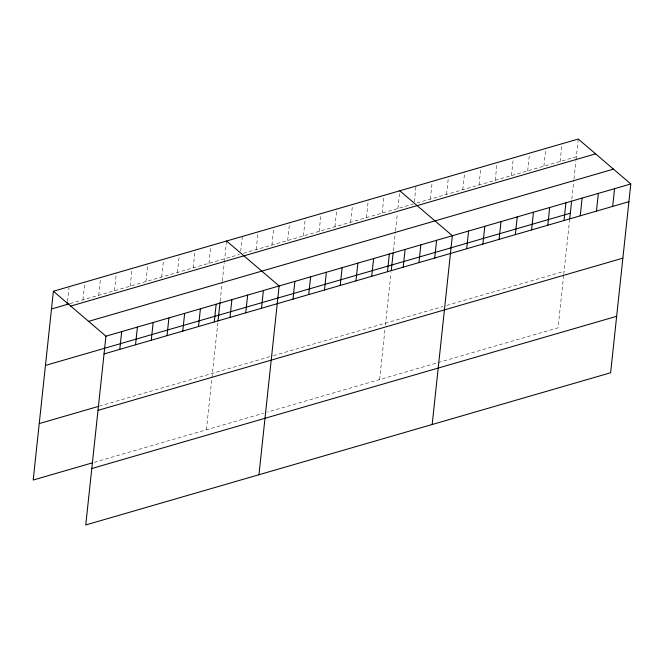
<?xml version="1.0" encoding="UTF-8"?>
<svg xmlns="http://www.w3.org/2000/svg" width="664" height="664" viewBox="0 0 664 664"><rect width="100%" height="100%" fill="white"/><g stroke="black" fill="none" stroke-linecap="round" stroke-linejoin="round"><path stroke-width="0.5" stroke-dasharray="3.32 2.49" d="M67.545 301.456L69.014 287.661M82.975 299.846L84.867 282.109M98.72 295.281L100.613 277.544M114.465 290.716L116.358 272.979M130.21 286.151L132.103 268.414M145.956 281.577L147.848 263.849M161.701 277.012L163.601 259.275M177.446 272.447L179.346 254.71M193.191 267.882L195.091 250.145M208.944 263.317L210.837 245.58M206.404 429.799L217.825 322.945M220.166 301.082L222.208 281.934M222.316 280.922L224.258 262.778M224.366 261.774L226.582 241.015M240.75 251.224L242.327 236.45M256.179 249.614L258.072 231.877M271.925 245.049L273.817 227.312M287.67 240.484L289.562 222.747M303.415 235.919L305.315 218.182M319.16 231.354L321.061 213.617M334.905 226.781L336.806 209.052M350.658 222.216L352.551 204.479M366.403 217.651L368.296 199.914M382.149 213.086L384.041 195.349M379.617 379.567L384.995 329.17M385.427 325.136L391.03 272.721M393.37 250.851L395.412 231.703M395.52 230.69L397.354 213.559M397.894 208.521L399.786 190.784M414.328 201.839L416.013 186.078M430.338 199.109L432.231 181.372M446.565 194.403L448.457 176.665M462.783 189.696L464.684 171.968M479.01 184.99L480.902 167.262M495.236 180.293L497.129 162.555M511.454 175.587L513.347 157.849M527.681 170.88L529.573 153.143M543.899 166.174L545.8 148.437M560.125 161.468L562.018 143.731M563.67 275.394L558.067 327.808L267.426 412.103M563.777 274.39L569.587 219.992M571.82 199.1L573.87 179.952M573.978 178.94L575.92 160.796M576.028 159.792L578.244 139.033M70.176 303.556L239.447 254.47M243.381 253.324L413.166 204.089M416.975 202.985L576.352 156.762M99.268 406.169L272.472 355.937M273.452 355.655L442.905 306.511M446.723 305.407L564.101 271.368M94.213 462.327L263.483 413.24"/><path stroke-width="1" d="M53.377 291.247L105.933 336.192L85.756 524.967L610.623 372.753L630.8 183.978L578.244 139.033L53.377 291.247L33.2 480.022L92.246 462.899M67.222 304.411L67.438 302.444M119.786 349.355L121.678 331.627M135.531 344.79L137.423 327.053M151.276 340.225L153.168 322.488M167.021 335.66L168.913 317.923M182.766 331.095L184.658 313.358M198.511 326.522L200.412 308.793M214.256 321.957L216.157 304.22M218.033 321.011L220.058 302.095M230.001 317.392L231.902 299.655M245.746 312.827L247.647 295.09M261.5 308.262L263.392 290.525M258.96 474.743L279.137 285.96L226.582 241.015M292.99 299.124L294.882 281.395M308.735 294.559L310.627 276.822M324.48 289.994L326.373 272.257M340.225 285.429L342.126 267.692M355.97 280.864L357.871 263.127M371.716 276.299L373.616 258.562M387.469 271.725L389.361 253.997M391.237 270.779L393.154 252.868M403.214 267.16L405.106 249.423M418.959 262.595L420.851 244.858M434.704 258.03L436.597 240.293M432.173 424.512L452.342 235.728L399.786 190.784M466.676 248.759L468.568 231.022M482.894 244.053L484.795 226.316M499.12 239.347L501.013 221.61M515.339 234.641L517.239 216.904M531.565 229.935L533.458 212.206M547.792 225.237L549.684 207.5M564.01 220.531L565.911 202.794M569.695 219.029L571.613 201.117M580.236 215.825L582.129 198.088M596.455 211.119L598.355 193.382M612.681 206.413L614.573 188.676M51.477 308.984L69.197 303.846M70.716 306.079L595.583 153.865M88.586 321.359L613.453 169.146M105.933 336.192L630.8 183.978M45.451 365.424L570.318 213.21M104.032 353.929L628.908 201.707M39.234 423.582L98.28 406.459M98.006 410.369L622.874 258.155M91.79 468.527L616.657 316.313"/></g></svg>
